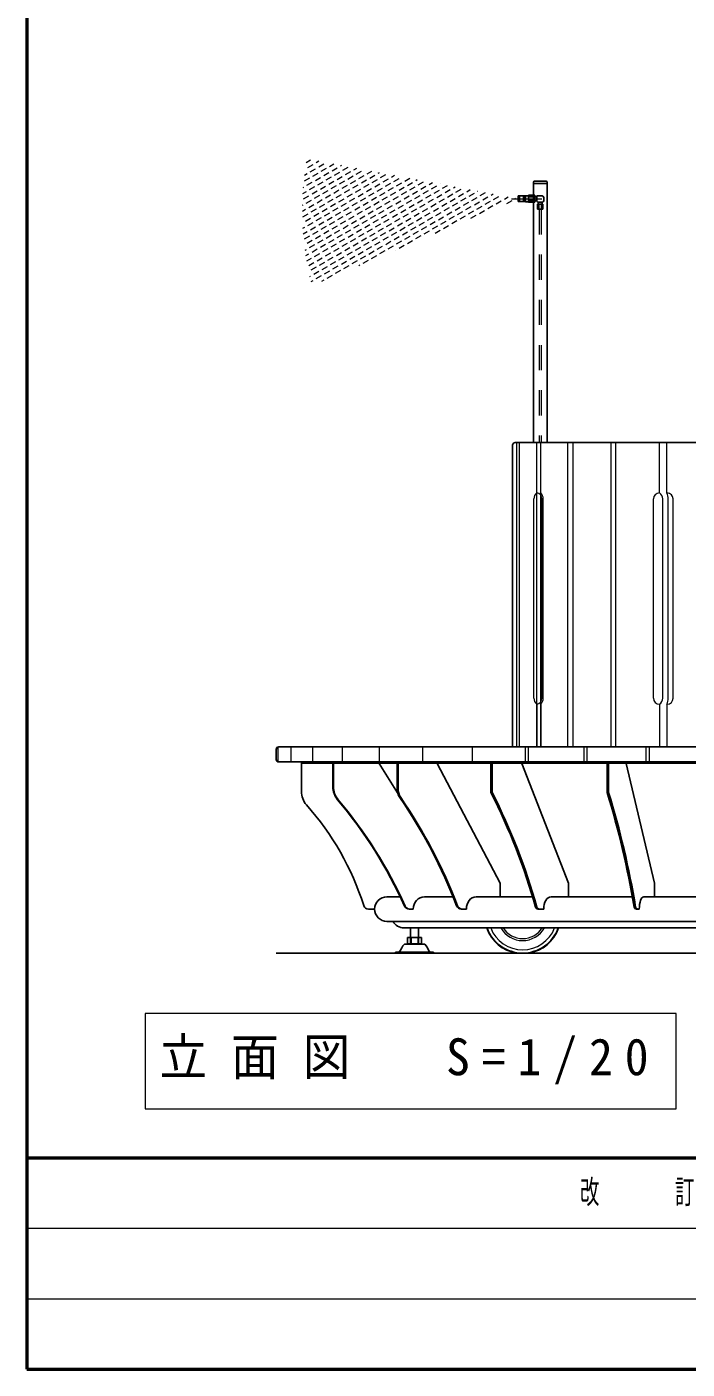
# Model space of a CAD drawing. Units: millimetres on the paper. Extents: x -385 to 420, y 0 to 267.
# Drawn here: x 35 to 100.7, y 0 to 133.4 of the extents above; entities that cross this region are included whole.
import ezdxf

# ---------------------------------------------------------------- set-up
doc = ezdxf.new("R2010")
doc.units = ezdxf.units.MM
doc.linetypes.add('USER1', pattern=[4.5, 2.5, -2])
doc.linetypes.add('USER2', pattern=[6, 3, -1, 1, -1])
doc.layers.add('1_20', color=7, linetype='Continuous', lineweight=25)
doc.layers.add('A3図枠', color=7, linetype='Continuous', lineweight=13)
doc.styles.add('ＭＳ ゴシック', font='')
doc.styles.get('ＭＳ ゴシック').set_extended_font_data('MS Gothic')

msp = doc.modelspace()

# ---------------------------------------------------------------- linework, layer by layer
at = {"layer": '1_20', "lineweight": 13}
for p, q in [((62.761, 119.951), (63.204, 120.207)), ((63.766, 119.954), (64.029, 120.106)), ((62.591, 118.698), (62.873, 118.861)), ((62.935, 119.474), (63.454, 119.774)), ((63.185, 119.041), (63.704, 119.341)), ((63.435, 118.608), (63.954, 118.908)), ((64.016, 119.521), (64.536, 119.821)), ((64.266, 119.088), (64.786, 119.388)), ((64.516, 118.655), (65.036, 118.955)), ((65.097, 119.568), (65.536, 119.821)), ((65.347, 119.135), (65.867, 119.435)), ((65.597, 118.702), (66.117, 119.002)), ((66.179, 119.615), (66.289, 119.678)), ((66.429, 119.182), (66.948, 119.482)), ((66.679, 118.749), (67.198, 119.049)), ((67.51, 119.229), (67.796, 119.393)), ((67.76, 118.796), (68.28, 119.096)), ((68.842, 118.843), (69.302, 119.108)), ((69.923, 118.889), (70.055, 118.966)), ((62.476, 117.477), (62.541, 117.515)), ((62.603, 118.128), (63.123, 118.428)), ((62.853, 117.695), (63.373, 117.995)), ((63.103, 117.262), (63.623, 117.562)), ((63.685, 118.175), (64.204, 118.475)), ((63.935, 117.742), (64.454, 118.042)), ((64.185, 117.309), (64.704, 117.609)), ((64.766, 118.222), (65.286, 118.522)), ((65.016, 117.789), (65.536, 118.089)), ((65.266, 117.356), (65.786, 117.656)), ((65.847, 118.269), (66.367, 118.569)), ((66.097, 117.836), (66.617, 118.136)), ((66.347, 117.403), (66.867, 117.703)), ((66.929, 118.316), (67.448, 118.616)), ((67.179, 117.883), (67.698, 118.183)), ((67.429, 117.449), (67.948, 117.749)), ((68.01, 118.363), (68.53, 118.663)), ((68.26, 117.929), (68.78, 118.229)), ((68.51, 117.496), (69.03, 117.796)), ((69.092, 118.409), (69.611, 118.709)), ((69.342, 117.976), (69.861, 118.276)), ((69.592, 117.543), (70.111, 117.843)), ((70.173, 118.456), (70.693, 118.756)), ((70.423, 118.023), (70.943, 118.323)), ((70.673, 117.59), (71.193, 117.89)), ((70.923, 117.157), (71.443, 117.457)), ((71.254, 118.503), (71.562, 118.681)), ((71.504, 118.07), (72.024, 118.37)), ((71.754, 117.637), (72.274, 117.937)), ((72.004, 117.204), (72.524, 117.504)), ((72.586, 118.117), (73.068, 118.396)), ((72.836, 117.684), (73.355, 117.984)), ((73.086, 117.251), (73.605, 117.551)), ((73.667, 118.164), (73.822, 118.254)), ((73.917, 117.731), (74.437, 118.031)), ((74.167, 117.298), (74.687, 117.598)), ((74.998, 117.778), (75.328, 117.969)), ((75.248, 117.345), (75.768, 117.645)), ((76.08, 117.825), (76.081, 117.826)), ((76.33, 117.392), (76.835, 117.684)), ((77.411, 117.439), (77.588, 117.541)), ((62.438, 116.877), (62.791, 117.082)), ((62.522, 116.349), (63.041, 116.649)), ((62.772, 115.916), (63.291, 116.216)), ((63.353, 116.829), (63.873, 117.129)), ((63.603, 116.396), (64.123, 116.696)), ((63.853, 115.963), (64.373, 116.263)), ((64.435, 116.876), (64.954, 117.176)), ((64.685, 116.443), (65.204, 116.743)), ((64.935, 116.009), (65.454, 116.309)), ((65.516, 116.923), (66.036, 117.223)), ((65.766, 116.489), (66.286, 116.789)), ((66.016, 116.056), (66.536, 116.356)), ((66.597, 116.969), (67.117, 117.269)), ((66.847, 116.536), (67.367, 116.836)), ((67.097, 116.103), (67.617, 116.403)), ((67.679, 117.016), (68.198, 117.316)), ((67.929, 116.583), (68.448, 116.883)), ((68.179, 116.15), (68.698, 116.45)), ((68.76, 117.063), (69.28, 117.363)), ((69.01, 116.63), (69.53, 116.93)), ((69.26, 116.197), (69.78, 116.497)), ((69.842, 117.11), (70.361, 117.41)), ((70.092, 116.677), (70.611, 116.977)), ((70.342, 116.244), (70.861, 116.544)), ((70.592, 115.811), (71.111, 116.111)), ((71.173, 116.724), (71.693, 117.024)), ((71.423, 116.291), (71.943, 116.591)), ((71.673, 115.858), (72.193, 116.158)), ((72.254, 116.771), (72.774, 117.071)), ((72.504, 116.338), (73.024, 116.638)), ((72.754, 115.905), (73.274, 116.205)), ((73.336, 116.818), (73.855, 117.118)), ((73.586, 116.385), (74.105, 116.685)), ((73.836, 115.952), (74.355, 116.252)), ((74.417, 116.865), (74.937, 117.165)), ((74.667, 116.432), (75.187, 116.732)), ((74.917, 115.999), (75.437, 116.299)), ((75.498, 116.912), (76.018, 117.212)), ((75.748, 116.479), (76.268, 116.779)), ((75.998, 116.046), (76.518, 116.346)), ((76.58, 116.959), (77.099, 117.259)), ((76.83, 116.526), (77.349, 116.826)), ((77.08, 116.093), (77.599, 116.393)), ((77.661, 117.006), (78.181, 117.306)), ((77.911, 116.573), (78.431, 116.873)), ((78.161, 116.14), (78.681, 116.44)), ((78.743, 117.053), (79.095, 117.257)), ((78.993, 116.62), (79.512, 116.92)), ((79.243, 116.187), (79.762, 116.487)), ((79.824, 117.1), (79.848, 117.114)), ((80.074, 116.667), (80.594, 116.967)), ((80.324, 116.234), (80.844, 116.534)), ((80.574, 115.801), (81.094, 116.101)), ((81.155, 116.714), (81.354, 116.829)), ((81.405, 116.281), (81.925, 116.581)), ((81.655, 115.848), (82.175, 116.148)), ((82.487, 116.328), (82.861, 116.544)), ((82.737, 115.895), (83.256, 116.195)), ((83.568, 116.375), (83.614, 116.402)), ((62.395, 115.121), (62.71, 115.303)), ((62.398, 115.7), (62.46, 115.736)), ((62.44, 114.569), (62.96, 114.869)), ((63.022, 115.483), (63.541, 115.783)), ((63.272, 115.049), (63.791, 115.349)), ((63.522, 114.616), (64.041, 114.916)), ((64.103, 115.529), (64.623, 115.829)), ((64.353, 115.096), (64.873, 115.396)), ((64.603, 114.663), (65.123, 114.963)), ((65.185, 115.576), (65.704, 115.876)), ((65.435, 115.143), (65.954, 115.443)), ((65.685, 114.71), (66.204, 115.01)), ((66.266, 115.623), (66.786, 115.923)), ((66.516, 115.19), (67.036, 115.49)), ((66.766, 114.757), (67.286, 115.057)), ((67.347, 115.67), (67.867, 115.97)), ((67.597, 115.237), (68.117, 115.537)), ((67.847, 114.804), (68.367, 115.104)), ((68.429, 115.717), (68.948, 116.017)), ((68.679, 115.284), (69.198, 115.584)), ((68.929, 114.851), (69.448, 115.151)), ((69.51, 115.764), (70.03, 116.064)), ((69.76, 115.331), (70.28, 115.631)), ((70.01, 114.898), (70.53, 115.198)), ((70.26, 114.465), (70.78, 114.765)), ((70.842, 115.378), (71.361, 115.678)), ((71.092, 114.945), (71.611, 115.245)), ((71.342, 114.512), (71.861, 114.812)), ((71.923, 115.425), (72.443, 115.725)), ((72.173, 114.992), (72.693, 115.292)), ((72.423, 114.559), (72.943, 114.859)), ((73.004, 115.472), (73.524, 115.772)), ((73.254, 115.039), (73.774, 115.339)), ((73.504, 114.606), (74.024, 114.906)), ((74.086, 115.519), (74.605, 115.819)), ((74.336, 115.086), (74.855, 115.386)), ((74.586, 114.653), (75.105, 114.953)), ((75.167, 115.566), (75.687, 115.866)), ((75.417, 115.133), (75.937, 115.433)), ((75.667, 114.7), (76.187, 115)), ((76.248, 115.613), (76.768, 115.913)), ((76.498, 115.18), (77.018, 115.48)), ((76.748, 114.747), (77.268, 115.047)), ((77.33, 115.66), (77.849, 115.96)), ((77.58, 115.227), (78.099, 115.527)), ((77.83, 114.794), (78.349, 115.094)), ((78.411, 115.707), (78.931, 116.007)), ((78.661, 115.274), (79.181, 115.574)), ((78.911, 114.841), (79.431, 115.141)), ((79.493, 115.754), (80.012, 116.054)), ((79.743, 115.321), (80.262, 115.621)), ((79.993, 114.888), (80.512, 115.188)), ((80.824, 115.368), (81.344, 115.668)), ((62.451, 113.421), (62.629, 113.523)), ((62.69, 114.136), (63.21, 114.436)), ((62.94, 113.703), (63.46, 114.003)), ((63.19, 113.27), (63.71, 113.57)), ((63.772, 114.183), (64.291, 114.483)), ((64.022, 113.75), (64.541, 114.05)), ((64.272, 113.317), (64.791, 113.617)), ((64.853, 114.23), (65.373, 114.53)), ((65.103, 113.797), (65.623, 114.097)), ((65.353, 113.364), (65.873, 113.664)), ((65.935, 114.277), (66.454, 114.577)), ((66.185, 113.844), (66.704, 114.144)), ((66.435, 113.411), (66.954, 113.711)), ((67.016, 114.324), (67.536, 114.624)), ((67.266, 113.891), (67.786, 114.191)), ((67.516, 113.458), (68.036, 113.758)), ((68.097, 114.371), (68.617, 114.671)), ((68.347, 113.938), (68.867, 114.238)), ((68.597, 113.505), (69.117, 113.805)), ((69.179, 114.418), (69.698, 114.718)), ((69.429, 113.985), (69.948, 114.285)), ((69.679, 113.552), (70.198, 113.852)), ((70.51, 114.032), (71.03, 114.332)), ((70.76, 113.599), (71.28, 113.899)), ((71.01, 113.166), (71.53, 113.466)), ((71.592, 114.079), (72.111, 114.379)), ((71.842, 113.646), (72.361, 113.946)), ((72.092, 113.213), (72.611, 113.513)), ((72.673, 114.126), (73.193, 114.426)), ((72.923, 113.693), (73.443, 113.993)), ((73.173, 113.26), (73.693, 113.56)), ((73.754, 114.173), (74.274, 114.473)), ((74.004, 113.74), (74.524, 114.04)), ((74.254, 113.307), (74.774, 113.607)), ((74.836, 114.22), (75.355, 114.52)), ((75.086, 113.787), (75.605, 114.087)), ((75.336, 113.354), (75.855, 113.654)), ((75.917, 114.267), (76.437, 114.567)), ((76.167, 113.834), (76.687, 114.134)), ((76.417, 113.401), (76.937, 113.701)), ((76.998, 114.314), (77.518, 114.614)), ((77.248, 113.881), (77.768, 114.181)), ((78.08, 114.361), (78.599, 114.661)), ((79.161, 114.408), (79.681, 114.708)), ((62.49, 112.866), (62.879, 113.09)), ((62.609, 112.357), (63.129, 112.657)), ((62.859, 111.924), (63.379, 112.224)), ((63.44, 112.837), (63.96, 113.137)), ((63.69, 112.404), (64.21, 112.704)), ((63.94, 111.971), (64.46, 112.271)), ((64.522, 112.884), (65.041, 113.184)), ((64.772, 112.451), (65.291, 112.751)), ((65.022, 112.018), (65.541, 112.318)), ((65.603, 112.931), (66.123, 113.231)), ((65.853, 112.498), (66.373, 112.798)), ((66.103, 112.065), (66.623, 112.365)), ((66.685, 112.978), (67.204, 113.278)), ((66.935, 112.545), (67.454, 112.845)), ((67.185, 112.112), (67.704, 112.412)), ((67.766, 113.025), (68.286, 113.325)), ((68.016, 112.592), (68.536, 112.892)), ((68.266, 112.159), (68.786, 112.459)), ((68.847, 113.072), (69.367, 113.372)), ((69.097, 112.639), (69.617, 112.939)), ((69.347, 112.206), (69.867, 112.506)), ((69.929, 113.119), (70.448, 113.419)), ((70.179, 112.686), (70.698, 112.986)), ((70.429, 112.253), (70.948, 112.553)), ((70.679, 111.82), (71.198, 112.12)), ((71.26, 112.733), (71.78, 113.033)), ((71.51, 112.3), (72.03, 112.6)), ((71.76, 111.867), (72.28, 112.167)), ((72.342, 112.78), (72.861, 113.08)), ((72.592, 112.347), (73.111, 112.647)), ((72.842, 111.914), (73.361, 112.214)), ((73.423, 112.827), (73.943, 113.127)), ((73.673, 112.394), (74.193, 112.694)), ((74.504, 112.874), (75.024, 113.174)), ((75.586, 112.921), (76.105, 113.221)), ((62.665, 111.235), (62.797, 111.311)), ((62.742, 110.702), (63.047, 110.878)), ((63.109, 111.491), (63.629, 111.791)), ((63.359, 111.058), (63.879, 111.358)), ((63.609, 110.625), (64.129, 110.925)), ((64.19, 111.538), (64.71, 111.838)), ((64.44, 111.105), (64.96, 111.405)), ((64.69, 110.672), (65.21, 110.972)), ((65.272, 111.585), (65.791, 111.885)), ((65.522, 111.152), (66.041, 111.452)), ((65.772, 110.719), (66.291, 111.019)), ((66.353, 111.632), (66.873, 111.932)), ((66.603, 111.199), (67.123, 111.499)), ((66.853, 110.766), (67.373, 111.066)), ((67.435, 111.679), (67.954, 111.979)), ((67.685, 111.246), (68.204, 111.546)), ((67.935, 110.813), (68.454, 111.113)), ((68.516, 111.726), (69.036, 112.026)), ((68.766, 111.293), (69.286, 111.593)), ((69.016, 110.86), (69.536, 111.16)), ((69.597, 111.773), (70.117, 112.073)), ((69.847, 111.34), (70.367, 111.64)), ((70.097, 110.907), (70.617, 111.207)), ((70.929, 111.387), (71.448, 111.687)), ((71.681, 111.244), (71.698, 111.254)), ((72.01, 111.434), (72.53, 111.734)), ((62.828, 110.174), (63.297, 110.445)), ((63.028, 109.712), (63.547, 110.012)), ((63.278, 109.279), (63.797, 109.579)), ((63.859, 110.192), (64.379, 110.492)), ((64.109, 109.759), (64.629, 110.059)), ((64.359, 109.326), (64.879, 109.626)), ((64.94, 110.239), (65.46, 110.539)), ((65.19, 109.806), (65.71, 110.106)), ((65.44, 109.373), (65.96, 109.673)), ((66.022, 110.286), (66.541, 110.586)), ((66.272, 109.853), (66.791, 110.153)), ((66.522, 109.42), (67.041, 109.72)), ((67.103, 110.333), (67.623, 110.633)), ((67.353, 109.9), (67.873, 110.2)), ((68, 109.697), (68.123, 109.767)), ((68.185, 110.38), (68.704, 110.68)), ((68.435, 109.947), (68.954, 110.247)), ((69.266, 110.427), (69.786, 110.727)), ((63.136, 108.62), (63.216, 108.666)), ((63.255, 108.112), (63.466, 108.233)), ((63.528, 108.846), (64.047, 109.146)), ((63.778, 108.413), (64.297, 108.713)), ((64.32, 108.149), (64.547, 108.28)), ((64.609, 108.893), (65.129, 109.193)), ((64.859, 108.46), (65.379, 108.76)), ((65.69, 108.94), (66.21, 109.24)), ((83.729, 61.859), (83.729, 92.108)), ((83.999, 61.859), (83.999, 92.108)), ((85.697, 61.859), (85.697, 92.108)), ((85.697, 87.109), (85.697, 92.108)), ((86.094, 61.859), (86.094, 92.108)), ((86.094, 87.109), (86.094, 92.108)), ((88.781, 61.859), (88.781, 92.108)), ((89.321, 61.859), (89.321, 92.108)), ((93.09, 61.859), (93.09, 92.108)), ((93.563, 61.859), (93.563, 92.108)), ((97.9, 87.109), (97.9, 92.108)), ((98.648, 87.108), (98.648, 92.108)), ((85.407, 66.709), (85.407, 86.509)), ((86.217, 66.709), (86.217, 86.509)), ((86.352, 66.709), (86.352, 86.509)), ((97.297, 66.709), (97.297, 86.509)), ((98.239, 66.709), (98.239, 86.509)), ((98.764, 66.709), (98.764, 86.509)), ((99.259, 66.709), (99.259, 86.509)), ((85.697, 66.109), (85.697, 61.859)), ((86.094, 66.109), (86.094, 61.859)), ((97.9, 66.109), (97.9, 61.859)), ((98.648, 66.109), (98.648, 61.859)), ((59.977, 60.368), (59.977, 61.859)), ((61.294, 60.359), (61.294, 61.859)), ((63.442, 60.359), (63.442, 61.859)), ((66.383, 60.359), (66.383, 61.859)), ((70.066, 60.359), (70.066, 61.859)), ((74.358, 60.359), (74.358, 61.859)), ((79.321, 60.359), (79.321, 61.859)), ((84.59, 60.359), (84.59, 61.859)), ((84.887, 60.359), (84.887, 61.859)), ((90.426, 60.359), (90.426, 61.859)), ((90.702, 60.359), (90.702, 61.859)), ((96.593, 60.359), (96.593, 61.859)), ((96.916, 60.359), (96.916, 61.859)), ((157.296, 60.199), (62.296, 60.199)), ((46.777, 35.342), (46.777, 25.875)), ((99.577, 35.342), (46.777, 35.342)), ((99.577, 25.875), (99.577, 35.342)), ((46.777, 25.875), (99.577, 25.875))]:
    msp.add_line(p, q, dxfattribs=at)
at = {"layer": '1_20', "color": 2}
for p, q in [((85.363, 92.108), (85.363, 118.008)), ((85.363, 117.858), (86.723, 117.858)), ((85.463, 118.108), (86.623, 118.108)), ((86.723, 92.108), (86.723, 118.008))]:
    msp.add_line(p, q, dxfattribs=at)
at = {"layer": '1_20', "color": 2, "linetype": 'USER2', "lineweight": 13}
msp.add_line((83.198, 116.358), (86.393, 116.358), dxfattribs=at)
at = {"layer": '1_20'}
for p, q in [((83.843, 116.633), (84.593, 116.633)), ((83.843, 116.083), (83.843, 116.633)), ((83.968, 116.083), (83.968, 116.633)), ((84.393, 116.083), (84.393, 116.633)), ((84.393, 116.483), (84.593, 116.483)), ((84.393, 116.233), (84.593, 116.233)), ((84.593, 116.058), (84.593, 116.658)), ((84.893, 116.658), (84.593, 116.658)), ((84.893, 116.008), (84.893, 116.708)), ((84.893, 116.708), (85.493, 116.708)), ((84.893, 116.533), (85.493, 116.533)), ((84.893, 116.183), (85.493, 116.183)), ((85.493, 116.008), (85.493, 116.708)), ((85.693, 116.558), (85.493, 116.558)), ((85.693, 116.158), (85.493, 116.158)), ((85.693, 116.633), (86.243, 116.633)), ((85.693, 116.083), (85.693, 116.633)), ((86.393, 116.083), (86.393, 116.483)), ((83.843, 116.083), (84.593, 116.083)), ((84.893, 116.058), (84.593, 116.058)), ((84.893, 116.008), (85.493, 116.008)), ((85.693, 116.083), (85.768, 116.083)), ((85.768, 116.008), (85.768, 116.083)), ((86.318, 116.008), (85.768, 116.008)), ((86.318, 115.808), (85.768, 115.808)), ((85.768, 115.308), (85.768, 115.808)), ((86.318, 115.308), (85.768, 115.308)), ((85.843, 116.008), (85.843, 115.808)), ((85.918, 115.308), (85.918, 115.808)), ((86.168, 115.308), (86.168, 115.808)), ((86.243, 116.008), (86.243, 115.808)), ((86.318, 116.008), (86.318, 116.083)), ((86.393, 116.083), (86.318, 116.083)), ((86.318, 115.308), (86.318, 115.808)), ((136.046, 92.108), (83.546, 92.108)), ((83.296, 61.859), (83.296, 91.858)), ((59.796, 60.609), (59.796, 61.609)), ((60.046, 61.859), (159.546, 61.859)), ((60.046, 60.359), (159.546, 60.359)), ((62.296, 57.427), (62.296, 60.359)), ((65.422, 57.899), (65.422, 60.199)), ((65.48, 57.899), (65.48, 60.199)), ((70.016, 60.222), (71.867, 57.292)), ((71.813, 57.69), (71.813, 60.199)), ((71.909, 57.69), (71.909, 60.199)), ((75.803, 60.199), (82.048, 48.299)), ((81.146, 57.32), (81.146, 60.199)), ((81.274, 57.32), (81.274, 60.199)), ((84.208, 60.199), (88.844, 48.299)), ((92.699, 57.32), (92.699, 60.199)), ((92.848, 57.32), (92.848, 60.199)), ((94.595, 60.199), (97.394, 48.299)), ((82.048, 48.299), (82.048, 46.948)), ((88.844, 48.299), (88.844, 46.948)), ((97.394, 48.299), (97.394, 46.948)), ((72.132, 46.948), (70.796, 46.948)), ((77.377, 46.948), (74.55, 46.948)), ((85.291, 46.948), (79.668, 46.948)), ((95.203, 46.948), (87.121, 46.948)), ((106.24, 46.948), (96.33, 46.948)), ((69.581, 45.733), (68.968, 45.733)), ((73.415, 45.733), (73.016, 45.733)), ((78.196, 45.733), (78.698, 45.733)), ((85.831, 45.733), (86.389, 45.733)), ((95.895, 45.733), (95.622, 45.733)), ((70.796, 44.518), (148.796, 44.518)), ((72.509, 43.858), (147.083, 43.858)), ((72.853, 42.908), (74.239, 42.908)), ((72.853, 42.908), (72.853, 42.326)), ((73.146, 42.258), (73.146, 43.858)), ((73.2, 42.908), (73.2, 42.326)), ((73.893, 42.908), (73.893, 42.326)), ((73.946, 42.258), (73.946, 43.858)), ((74.239, 42.908), (74.239, 42.326)), ((71.671, 41.358), (71.671, 41.458)), ((71.671, 41.458), (75.421, 41.458)), ((72.537, 42.258), (74.555, 42.258)), ((72.853, 42.326), (72.971, 42.258)), ((74.121, 42.258), (72.971, 42.258)), ((74.239, 42.326), (74.121, 42.258)), ((75.421, 41.358), (75.421, 41.458)), ((59.796, 41.358), (201.574, 41.358)), ((71.671, 41.358), (75.421, 41.358))]:
    msp.add_line(p, q, dxfattribs=at)
at = {"layer": '1_20', "linetype": 'USER1', "lineweight": 13}
for p, q in [((85.943, 115.308), (85.943, 92.108)), ((86.143, 115.308), (86.143, 92.108))]:
    msp.add_line(p, q, dxfattribs=at)
at = {"layer": '1_20', "color": 2}
for centre, start, end in [((85.463, 118.008), 90, 180), ((86.623, 118.008), 0, 90)]:
    msp.add_arc(centre, 0.1, start, end, dxfattribs=at)
at = {"layer": '1_20'}
for centre, radius, start, end in [((86.243, 116.483), 0.15, 0, 90), ((83.546, 91.858), 0.25, 90, 180), ((60.046, 61.609), 0.25, 90, 180), ((60.046, 60.609), 0.25, 180, 270), ((64.296, 57.427), 2, 180, 221.68715), ((67.422, 57.899), 2, 180, 220.11055), ((67.48, 57.899), 2, 180, 220.11055), ((73.313, 57.69), 1.5, 180, 214.35605), ((73.409, 57.69), 1.5, 180, 214.35605), ((42.266, 37.808), 27.5, 17.51216, 41.68715), ((31.089, 27.292), 45.506, 24.31198, 40.11055), ((31.147, 27.292), 45.506, 24.31198, 40.11055), ((28.953, 27.366), 52.234, 20.9641, 34.35605), ((29.049, 27.366), 52.234, 20.9641, 34.35605), ((25.348, 29.007), 62.57, 15.67878, 26.90489), ((25.476, 29.007), 62.57, 15.67878, 26.90489), ((8.726, 31.562), 87.834, 9.42288, 17.0531), ((8.876, 31.562), 87.834, 9.42288, 17.0531), ((70.796, 45.733), 1.215, 90, 270), ((68.968, 46.233), 0.5, 197.51216, 270), ((73.016, 46.233), 0.5, 204.31198, 270), ((73.073, 46.233), 0.5, 204.31198, 270), ((78.196, 46.233), 0.5, 200.9641, 270), ((78.293, 46.233), 0.5, 200.9641, 270), ((85.831, 45.983), 0.25, 195.67878, 270), ((85.959, 45.983), 0.25, 195.67878, 270), ((95.622, 45.983), 0.25, 189.42288, 270), ((95.772, 45.983), 0.25, 189.42288, 270), ((72.509, 45.108), 1.25, 208.1642, 270), ((84.296, 45.108), 3.75, 199.47122, 340.52878), ((76.837, 39), 5.395, 142.8409, 152.8879), ((73.027, 42.58), 0.307, 235.61587, 304.38414), ((73.546, 43.419), 1.146, 252.41211, 287.58789), ((74.066, 42.58), 0.307, 235.61587, 304.38414), ((70.256, 39), 5.395, 27.1121, 37.1591)]:
    msp.add_arc(centre, radius, start, end, dxfattribs=at)
at = {"layer": '1_20', "lineweight": 13}
for centre, radius, start, end in [((86.175, 86.509), 0.767, 128.53689, 180), ((85.61, 86.509), 0.606, 0, 81.81405), ((85.526, 86.509), 0.826, 0, 46.5786), ((97.897, 86.509), 0.6, 90, 180), ((97.538, 86.509), 0.701, 0, 58.8491), ((97.157, 86.509), 1.607, 0, 21.92637), ((98.659, 86.509), 0.6, 0, 90), ((86.175, 66.709), 0.767, 180, 231.46311), ((85.61, 66.709), 0.606, 278.18595, 0), ((85.526, 66.709), 0.826, 313.4214, 0), ((97.897, 66.709), 0.6, 180, 270), ((97.538, 66.709), 0.701, 301.1509, 0), ((97.157, 66.709), 1.607, 338.07363, 0), ((98.659, 66.709), 0.6, 270, 0), ((84.296, 45.108), 3.8, 199.2049, 260.69518), ((84.296, 45.108), 3.416, 201.46458, 338.53542), ((84.296, 45.108), 2.5, 210, 330), ((84.296, 45.108), 2.301, 212.89935, 327.10066), ((84.296, 45.108), 3.8, 279.30482, 340.7951)]:
    msp.add_arc(centre, radius, start, end, dxfattribs=at)
at = {"layer": '1_20'}
for centre, ratio in [((74.55, 45.733), 0.933582), ((79.668, 45.733), 0.798637), ((87.121, 45.733), 0.601816), ((96.33, 45.733), 0.358369)]:
    msp.add_ellipse(centre, major_axis=(0, 1.215), ratio=ratio, start_param=6.2831853, end_param=7.8539816, dxfattribs=at)
at = {"layer": 'A3図枠', "lineweight": 50}
for p, q in [((35, 267), (35, 0)), ((35, 21), (420, 21)), ((35, 0), (420, 0))]:
    msp.add_line(p, q, dxfattribs=at)
at = {"layer": 'A3図枠'}
for p, q in [((35, 14), (176.5, 14)), ((35, 7), (176.5, 7))]:
    msp.add_line(p, q, dxfattribs=at)

# ---------------------------------------------------------------- texts
at = {"layer": '1_20', "insert": (48.177, 30.608), "char_height": 3.666, "attachment_point": 4, "style": 'ＭＳ ゴシック'}
msp.add_mtext('\\T1.5;\\W0.95;立面図\u3000S=1/20', dxfattribs=at)
at = {"layer": 'A3図枠', "color": 4, "insert": (105.75, 17.5), "char_height": 2.346, "attachment_point": 5, "style": 'ＭＳ ゴシック'}
msp.add_mtext('\\T1.64;\\W0.6;改\u3000\u3000訂\u3000\u3000事\u3000\u3000項', dxfattribs=at)

doc.saveas('drawing.dxf')
